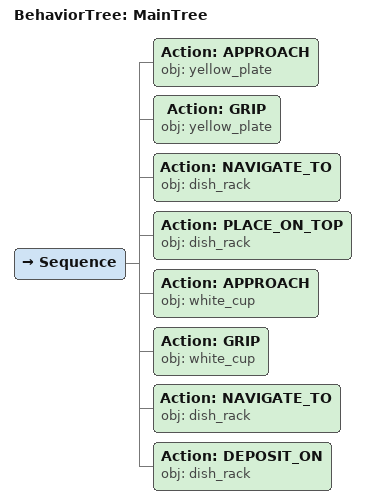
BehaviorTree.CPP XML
<root main_tree_to_execute="MainTree">
  <BehaviorTree ID="MainTree">
    <Sequence>
      <!-- Approach yellow_plate -->
      <Action ID="APPROACH" obj="yellow_plate" />
      <!-- Grip yellow_plate -->
      <Action ID="GRIP" obj="yellow_plate" />
      <!-- Navigate to dish_rack -->
      <Action ID="NAVIGATE_TO" obj="dish_rack" />
      <!-- Place on dish_rack -->
      <Action ID="PLACE_ON_TOP" obj="dish_rack" />
      <!-- Approach white_cup -->
      <Action ID="APPROACH" obj="white_cup" />
      <!-- Grip white_cup -->
      <Action ID="GRIP" obj="white_cup" />
      <!-- Navigate to dish_rack -->
      <Action ID="NAVIGATE_TO" obj="dish_rack" />
      <!-- Deposit on dish_rack -->
      <Action ID="DEPOSIT_ON" obj="dish_rack" />
    </Sequence>
  </BehaviorTree>
</root>
